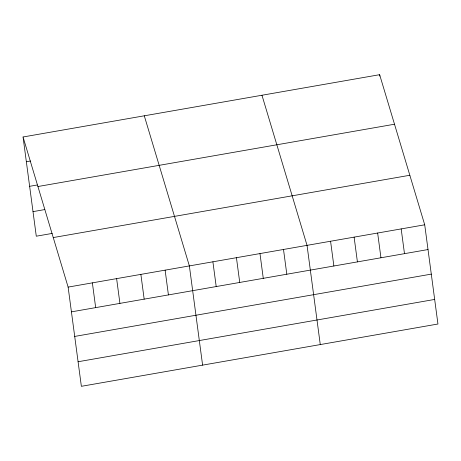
<?xml version="1.0" encoding="UTF-8"?>
<svg xmlns="http://www.w3.org/2000/svg" width="461" height="461" viewBox="0 0 461 461"><rect width="100%" height="100%" fill="white"/><g stroke="black" fill="none" stroke-linecap="round" stroke-linejoin="round"><path stroke-width="0.69" d="M23.05 136.986L379.634 74.688L424.714 224.795L437.95 324.014L81.367 386.312L68.124 287.099L23.05 136.986L36.286 236.205L52.22 233.422M26.352 161.742L30.512 161.016M29.631 186.313L37.255 184.982M37.923 186.526L394.512 124.222M33.008 211.634L44.786 209.571M53.251 237.565L409.835 175.261M68.124 287.099L424.714 224.795M71.432 311.855L428.015 249.551M74.711 336.426L431.294 274.122M78.088 361.741L434.671 299.437M261.963 95.248L307.038 245.356L320.274 344.569M144.287 115.803L189.367 265.916L202.604 365.129M401.179 228.91L404.481 253.665M379.634 74.688L379.824 76.1M377.645 233.018L380.947 257.774M354.106 237.133L357.413 261.888M330.572 241.247L333.873 265.997M283.503 249.47L286.805 274.22M259.969 253.579L263.271 278.335M236.435 257.693L239.737 282.449M212.901 261.808L216.203 286.558M165.119 270.152L168.421 294.907M140.87 274.387L144.172 299.143M116.621 278.628L119.923 303.378M92.373 282.864L95.675 307.62"/></g></svg>
